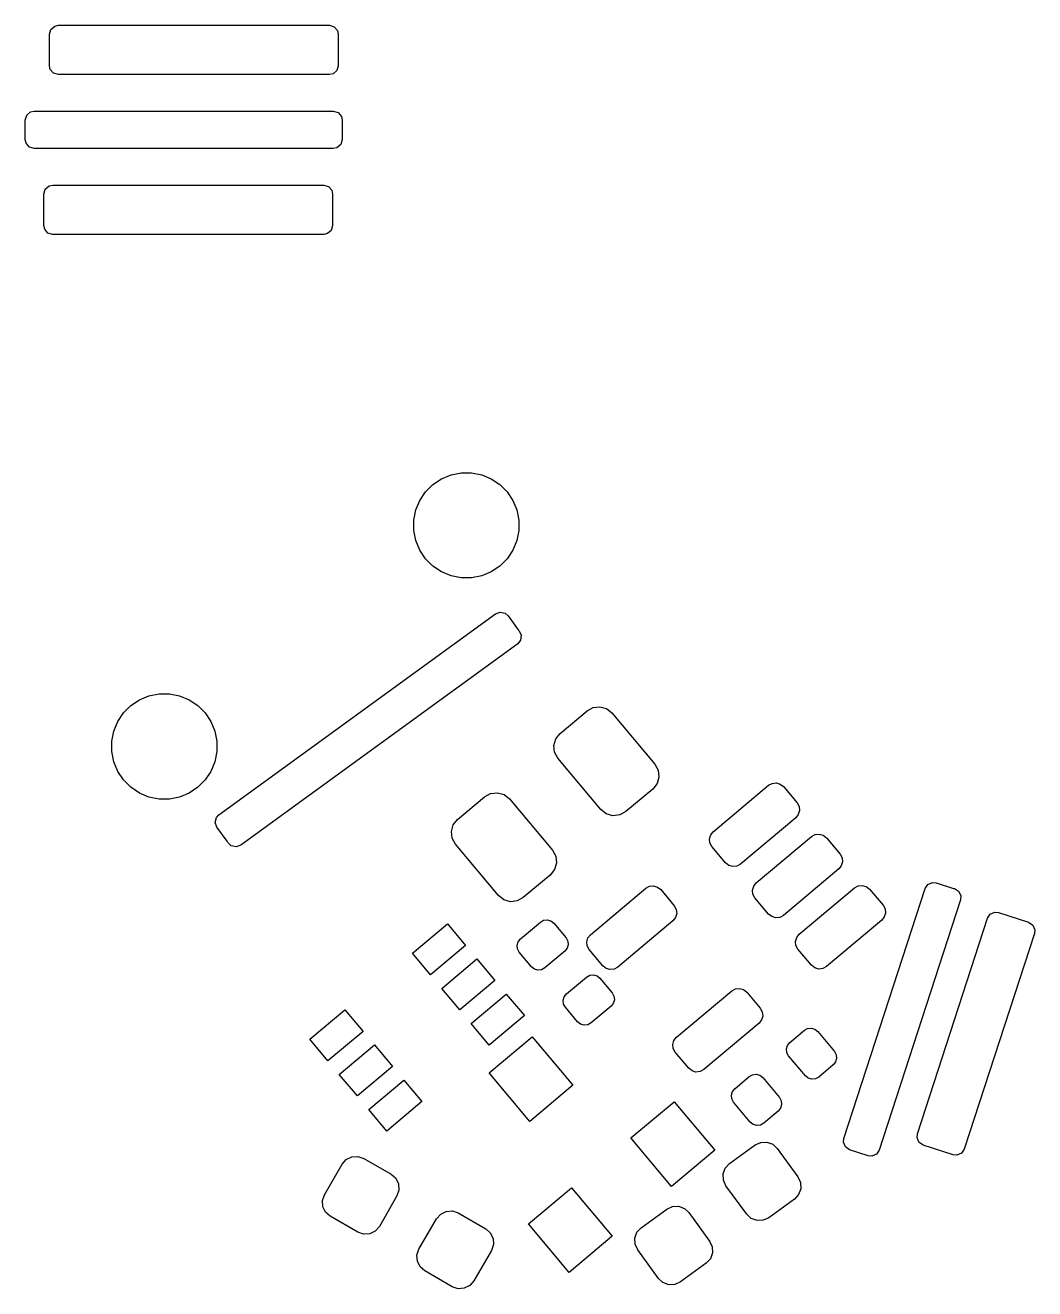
# Model space of a CAD drawing. Extents: x 113.4 to 164, y -133 to -82.
# Drawn here: x 139.23 to 153.56, y -130.99 to -113.05 of the extents above; entities that cross this region are included whole.
import ezdxf

# ---------------------------------------------------------------- set-up
doc = ezdxf.new("R2010")
doc.units = 0
doc.layers.add('BLACK', color=7, linetype='CONTINUOUS')

msp = doc.modelspace()

# ---------------------------------------------------------------- linework, layer by layer
at = {"layer": 'BLACK', "linetype": 'CONTINUOUS'}
for p, q in [((139.57, -113.172903), (139.590002, -113.104782)), ((139.57, -113.620904), (139.57, -113.172903)), ((139.590002, -113.104782), (139.643658, -113.058289)), ((139.643658, -113.058289), (139.696, -113.046903)), ((139.696, -113.046903), (143.544, -113.046906)), ((143.544, -113.046906), (143.612121, -113.066908)), ((143.612121, -113.066908), (143.658614, -113.120564)), ((143.658614, -113.120564), (143.67, -113.172906)), ((143.67, -113.172906), (143.67, -113.620905)), ((139.581386, -113.673246), (139.57, -113.620904)), ((139.627879, -113.726902), (139.581386, -113.673246)), ((139.696, -113.746904), (139.627879, -113.726902)), ((143.596342, -113.735519), (143.544, -113.746905)), ((143.649998, -113.689026), (143.596342, -113.735519)), ((143.67, -113.620905), (143.649998, -113.689026)), ((143.544, -113.746905), (139.696, -113.746904)), ((139.299273, -114.278298), (139.351634, -114.266903)), ((139.351634, -114.266903), (143.599724, -114.266903)), ((143.599724, -114.266903), (143.667845, -114.286905)), ((139.225634, -114.392923), (139.245625, -114.324799)), ((139.225679, -114.670923), (139.225634, -114.392923)), ((139.245625, -114.324799), (139.299273, -114.278298)), ((143.667845, -114.286905), (143.714338, -114.340561)), ((143.714338, -114.340561), (143.725724, -114.392944)), ((143.725724, -114.392944), (143.725633, -114.670944)), ((139.237065, -114.723245), (139.225679, -114.670923)), ((139.283558, -114.776901), (139.237065, -114.723245)), ((139.351679, -114.796903), (139.283558, -114.776901)), ((143.599633, -114.796903), (139.351679, -114.796903)), ((143.651938, -114.785534), (143.599633, -114.796903)), ((143.705609, -114.739058), (143.651938, -114.785534)), ((143.725633, -114.670944), (143.705609, -114.739058)), ((139.510002, -115.37478), (139.563658, -115.328287)), ((139.563658, -115.328287), (139.616, -115.316901)), ((139.616, -115.316901), (143.464, -115.316904)), ((143.464, -115.316904), (143.532121, -115.336906)), ((143.532121, -115.336906), (143.578614, -115.390562)), ((139.49, -115.442901), (139.510002, -115.37478)), ((139.49, -115.890902), (139.49, -115.442901)), ((143.578614, -115.390562), (143.59, -115.442904)), ((143.59, -115.442904), (143.59, -115.890903)), ((139.501386, -115.943244), (139.49, -115.890902)), ((139.547879, -115.9969), (139.501386, -115.943244)), ((139.616, -116.016902), (139.547879, -115.9969)), ((143.464, -116.016903), (139.616, -116.016902)), ((143.516342, -116.005517), (143.464, -116.016903)), ((143.569998, -115.959024), (143.516342, -116.005517)), ((143.59, -115.890903), (143.569998, -115.959024)), ((145.136452, -119.485462), (145.272286, -119.429198)), ((145.272286, -119.429198), (145.416487, -119.400514)), ((145.416487, -119.400514), (145.563513, -119.400514)), ((145.563513, -119.400514), (145.707714, -119.429198)), ((145.707714, -119.429198), (145.843548, -119.485462)), ((144.910242, -119.671108), (145.014205, -119.567145)), ((145.014205, -119.567145), (145.136452, -119.485462)), ((145.843548, -119.485462), (145.965795, -119.567145)), ((145.965795, -119.567145), (146.069758, -119.671108)), ((144.772295, -119.929189), (144.828559, -119.793355)), ((144.828559, -119.793355), (144.910242, -119.671108)), ((146.069758, -119.671108), (146.151441, -119.793355)), ((146.151441, -119.793355), (146.207705, -119.929189)), ((144.743611, -120.07339), (144.772295, -119.929189)), ((146.207705, -119.929189), (146.236389, -120.07339)), ((144.743611, -120.220416), (144.743611, -120.07339)), ((146.236389, -120.07339), (146.236389, -120.220416)), ((144.772295, -120.364617), (144.743611, -120.220416)), ((144.828559, -120.500451), (144.772295, -120.364617)), ((146.207705, -120.364617), (146.151441, -120.500451)), ((146.236389, -120.220416), (146.207705, -120.364617)), ((144.910242, -120.622698), (144.828559, -120.500451)), ((146.151441, -120.500451), (146.069758, -120.622698)), ((145.014205, -120.726661), (144.910242, -120.622698)), ((145.136452, -120.808344), (145.014205, -120.726661)), ((145.965795, -120.726661), (145.843548, -120.808344)), ((146.069758, -120.622698), (145.965795, -120.726661)), ((145.272286, -120.864608), (145.136452, -120.808344)), ((145.416487, -120.893292), (145.272286, -120.864608)), ((145.563513, -120.893292), (145.416487, -120.893292)), ((145.707714, -120.864608), (145.563513, -120.893292)), ((145.843548, -120.808344), (145.707714, -120.864608)), ((141.976184, -124.257375), (145.904526, -121.403267)), ((145.904526, -121.403267), (145.971394, -121.379408)), ((145.971394, -121.379408), (146.040545, -121.395489)), ((146.040545, -121.395489), (146.080484, -121.431088)), ((146.080484, -121.431088), (146.226629, -121.632014)), ((146.259339, -121.779358), (146.218051, -121.830594)), ((146.226629, -121.632014), (146.226629, -121.632015)), ((146.226629, -121.632015), (146.238026, -121.644794)), ((146.238026, -121.644794), (146.268439, -121.708947)), ((146.268439, -121.708947), (146.259339, -121.779358)), ((146.218051, -121.830594), (142.285431, -124.687807)), ((140.724205, -122.707145), (140.846452, -122.625462)), ((140.846452, -122.625462), (140.982286, -122.569198)), ((140.982286, -122.569198), (141.126487, -122.540514)), ((141.126487, -122.540514), (141.273513, -122.540514)), ((141.273513, -122.540514), (141.417714, -122.569198)), ((141.417714, -122.569198), (141.553548, -122.625462)), ((141.553548, -122.625462), (141.675795, -122.707145)), ((140.538559, -122.933355), (140.620242, -122.811108)), ((140.620242, -122.811108), (140.724205, -122.707145)), ((141.675795, -122.707145), (141.779758, -122.811108)), ((141.779758, -122.811108), (141.861441, -122.933355)), ((146.82021, -123.10157), (147.203232, -122.780176)), ((147.203232, -122.780176), (147.288753, -122.733258)), ((147.288753, -122.733258), (147.385718, -122.722638)), ((147.385718, -122.722638), (147.479366, -122.749934)), ((147.479366, -122.749934), (147.55544, -122.81099)), ((147.55544, -122.81099), (148.166088, -123.538732)), ((140.482295, -123.069189), (140.538559, -122.933355)), ((141.861441, -122.933355), (141.917705, -123.069189)), ((140.453611, -123.21339), (140.482295, -123.069189)), ((140.453611, -123.360416), (140.453611, -123.21339)), ((141.917705, -123.069189), (141.946389, -123.21339)), ((141.946389, -123.21339), (141.946389, -123.360416)), ((146.731858, -123.271292), (146.759154, -123.177644)), ((146.759154, -123.177644), (146.82021, -123.10157)), ((140.482295, -123.504617), (140.453611, -123.360416)), ((141.946389, -123.360416), (141.917705, -123.504617)), ((146.742477, -123.368257), (146.731858, -123.271292)), ((146.789396, -123.453778), (146.742477, -123.368257)), ((140.538559, -123.640451), (140.482295, -123.504617)), ((141.917705, -123.504617), (141.861441, -123.640451)), ((147.400044, -124.18152), (146.789396, -123.453778)), ((148.166088, -123.538732), (148.213007, -123.624253)), ((140.620242, -123.762698), (140.538559, -123.640451)), ((140.724205, -123.866661), (140.620242, -123.762698)), ((141.779758, -123.762698), (141.675795, -123.866661)), ((141.861441, -123.640451), (141.779758, -123.762698)), ((148.223626, -123.721218), (148.19633, -123.814866)), ((148.213007, -123.624253), (148.223626, -123.721218)), ((140.846452, -123.948344), (140.724205, -123.866661)), ((140.982286, -124.004608), (140.846452, -123.948344)), ((141.553548, -123.948344), (141.417714, -124.004608)), ((141.675795, -123.866661), (141.553548, -123.948344)), ((145.747748, -124.001472), (145.833269, -123.954554)), ((145.833269, -123.954554), (145.930234, -123.943934)), ((145.930234, -123.943934), (146.023882, -123.97123)), ((148.135274, -123.89094), (147.752252, -124.212334)), ((148.19633, -123.814866), (148.135274, -123.89094)), ((148.995293, -124.497605), (149.780488, -123.838748)), ((149.780488, -123.838748), (149.831801, -123.810597)), ((149.831801, -123.810597), (149.88998, -123.804226)), ((149.88998, -123.804226), (149.946169, -123.820603)), ((149.946169, -123.820603), (149.991813, -123.857237)), ((149.991813, -123.857237), (150.18465, -124.08705)), ((141.126487, -124.033292), (140.982286, -124.004608)), ((141.273513, -124.033292), (141.126487, -124.033292)), ((141.417714, -124.004608), (141.273513, -124.033292)), ((145.364726, -124.322866), (145.747748, -124.001472)), ((146.023882, -123.97123), (146.099956, -124.032286)), ((146.099956, -124.032286), (146.710604, -124.760028)), ((150.18465, -124.08705), (150.212801, -124.138362)), ((150.212801, -124.138362), (150.219172, -124.196541)), ((141.92444, -124.36632), (141.940622, -124.297192)), ((141.940622, -124.297192), (141.976184, -124.257375)), ((147.476118, -124.242576), (147.400044, -124.18152)), ((147.569766, -124.269872), (147.476118, -124.242576)), ((147.666731, -124.259252), (147.569766, -124.269872)), ((147.752252, -124.212334), (147.666731, -124.259252)), ((150.166161, -124.298375), (149.380966, -124.957232)), ((150.202795, -124.25273), (150.166161, -124.298375)), ((150.219172, -124.196541), (150.202795, -124.25273)), ((141.948201, -124.433223), (141.92444, -124.36632)), ((142.093138, -124.633326), (141.948201, -124.433223)), ((145.276374, -124.492588), (145.30367, -124.39894)), ((145.286993, -124.589553), (145.276374, -124.492588)), ((145.30367, -124.39894), (145.364726, -124.322866)), ((148.958659, -124.54325), (148.995293, -124.497605)), ((142.102661, -124.649577), (142.093138, -124.633326)), ((142.149412, -124.695585), (142.102661, -124.649577)), ((145.333912, -124.675074), (145.286993, -124.589553)), ((145.94456, -125.402816), (145.333912, -124.675074)), ((148.942282, -124.599439), (148.958659, -124.54325)), ((148.948653, -124.657618), (148.942282, -124.599439)), ((148.976804, -124.70893), (148.948653, -124.657618)), ((149.605942, -125.225347), (150.391137, -124.56649)), ((150.391137, -124.56649), (150.44245, -124.538339)), ((150.44245, -124.538339), (150.500629, -124.531968)), ((150.500629, -124.531968), (150.556818, -124.548345)), ((150.556818, -124.548345), (150.602462, -124.584979)), ((150.602462, -124.584979), (150.795299, -124.814792)), ((142.218563, -124.711666), (142.149412, -124.695585)), ((142.285431, -124.687807), (142.218563, -124.711666)), ((146.710604, -124.760028), (146.757523, -124.845549)), ((146.757523, -124.845549), (146.768142, -124.942514)), ((149.169641, -124.938743), (148.976804, -124.70893)), ((150.795299, -124.814792), (150.82345, -124.866104)), ((146.740846, -125.036162), (146.67979, -125.112236)), ((146.768142, -124.942514), (146.740846, -125.036162)), ((149.215285, -124.975377), (149.169641, -124.938743)), ((149.271474, -124.991754), (149.215285, -124.975377)), ((149.329653, -124.985383), (149.271474, -124.991754)), ((149.380966, -124.957232), (149.329653, -124.985383)), ((150.77681, -125.026117), (149.991615, -125.684974)), ((150.813444, -124.980472), (150.77681, -125.026117)), ((150.829821, -124.924283), (150.813444, -124.980472)), ((150.82345, -124.866104), (150.829821, -124.924283)), ((146.67979, -125.112236), (146.296768, -125.43363)), ((152.042583, -125.24482), (152.10798, -125.217183)), ((152.10798, -125.217183), (152.161034, -125.22245)), ((147.252542, -125.959947), (148.037737, -125.30109)), ((148.037737, -125.30109), (148.08905, -125.272939)), ((148.08905, -125.272939), (148.147229, -125.266568)), ((148.147229, -125.266568), (148.203418, -125.282945)), ((148.203418, -125.282945), (148.249062, -125.319579)), ((148.249062, -125.319579), (148.441899, -125.549392)), ((149.552931, -125.327181), (149.569308, -125.270992)), ((149.559302, -125.38536), (149.552931, -125.327181)), ((149.587453, -125.436672), (149.559302, -125.38536)), ((149.569308, -125.270992), (149.605942, -125.225347)), ((150.21659, -125.953089), (151.001785, -125.294232)), ((150.848978, -128.853631), (152.00251, -125.303426)), ((151.001785, -125.294232), (151.053098, -125.266081)), ((151.053098, -125.266081), (151.111277, -125.25971)), ((151.111277, -125.25971), (151.167466, -125.276087)), ((151.167466, -125.276087), (151.21311, -125.312721)), ((151.21311, -125.312721), (151.405947, -125.542534)), ((152.00251, -125.303426), (152.042583, -125.24482)), ((152.161034, -125.22245), (152.407613, -125.302011)), ((152.407613, -125.302011), (152.407638, -125.302018)), ((152.407638, -125.302018), (152.419019, -125.304991)), ((152.419019, -125.304991), (152.479875, -125.341558)), ((152.479875, -125.341558), (152.511301, -125.40522)), ((146.020634, -125.463872), (145.94456, -125.402816)), ((146.114282, -125.491168), (146.020634, -125.463872)), ((146.211247, -125.480548), (146.114282, -125.491168)), ((146.296768, -125.43363), (146.211247, -125.480548)), ((148.441899, -125.549392), (148.47005, -125.600704)), ((149.78029, -125.666485), (149.587453, -125.436672)), ((152.507013, -125.465838), (151.353069, -129.017312)), ((151.405947, -125.542534), (151.434098, -125.593846)), ((152.511301, -125.40522), (152.507013, -125.465838)), ((146.540344, -125.780472), (146.586524, -125.755136)), ((146.586524, -125.755136), (146.638886, -125.749403)), ((146.638886, -125.749403), (146.689456, -125.764142)), ((148.460044, -125.715072), (148.42341, -125.760717)), ((148.476421, -125.658883), (148.460044, -125.715072)), ((148.47005, -125.600704), (148.476421, -125.658883)), ((149.825934, -125.703119), (149.78029, -125.666485)), ((149.882123, -125.719496), (149.825934, -125.703119)), ((149.940302, -125.713125), (149.882123, -125.719496)), ((149.991615, -125.684974), (149.940302, -125.713125)), ((151.387458, -125.753859), (150.602263, -126.412716)), ((151.424092, -125.708214), (151.387458, -125.753859)), ((151.440469, -125.652025), (151.424092, -125.708214)), ((151.434098, -125.593846), (151.440469, -125.652025)), ((151.894293, -128.787683), (152.888959, -125.726415)), ((152.888959, -125.726415), (152.929032, -125.667809)), ((152.929032, -125.667809), (152.994429, -125.640172)), ((152.994429, -125.640172), (153.047728, -125.645518)), ((153.047728, -125.645518), (153.473805, -125.783958)), ((144.722408, -126.224023), (145.220337, -125.806211)), ((145.220337, -125.806211), (145.477452, -126.112629)), ((146.256907, -126.018304), (146.540344, -125.780472)), ((146.689456, -125.764142), (146.730536, -125.797112)), ((146.730536, -125.797112), (146.904089, -126.003944)), ((148.42341, -125.760717), (147.638215, -126.419574)), ((153.473805, -125.783958), (153.532411, -125.824031)), ((153.532411, -125.824031), (153.560048, -125.889428)), ((153.560048, -125.889428), (153.554702, -125.942727)), ((145.477452, -126.112629), (144.979523, -126.530441)), ((146.209198, -126.109954), (146.223937, -126.059383)), ((146.214932, -126.162315), (146.209198, -126.109954)), ((146.223937, -126.059383), (146.256907, -126.018304)), ((146.904089, -126.003944), (146.929424, -126.050125)), ((146.935158, -126.102486), (146.920419, -126.153057)), ((146.929424, -126.050125), (146.935158, -126.102486)), ((147.199531, -126.061781), (147.215908, -126.005592)), ((147.205902, -126.11996), (147.199531, -126.061781)), ((147.215908, -126.005592), (147.252542, -125.959947)), ((150.163579, -126.054923), (150.179956, -125.998734)), ((150.16995, -126.113102), (150.163579, -126.054923)), ((150.198101, -126.164414), (150.16995, -126.113102)), ((150.179956, -125.998734), (150.21659, -125.953089)), ((153.554702, -125.942727), (152.560033, -129.003991)), ((144.979523, -126.530441), (144.722408, -126.224023)), ((146.240267, -126.208496), (146.214932, -126.162315)), ((146.41382, -126.415328), (146.240267, -126.208496)), ((146.887449, -126.194136), (146.604012, -126.431968)), ((146.920419, -126.153057), (146.887449, -126.194136)), ((147.234053, -126.171272), (147.205902, -126.11996)), ((147.42689, -126.401085), (147.234053, -126.171272)), ((150.390938, -126.394227), (150.198101, -126.164414)), ((145.14022, -126.721952), (145.638149, -126.30414)), ((145.638149, -126.30414), (145.895264, -126.610558)), ((146.4549, -126.448298), (146.41382, -126.415328)), ((146.50547, -126.463037), (146.4549, -126.448298)), ((146.557832, -126.457304), (146.50547, -126.463037)), ((146.604012, -126.431968), (146.557832, -126.457304)), ((147.472534, -126.437719), (147.42689, -126.401085)), ((147.528723, -126.454096), (147.472534, -126.437719)), ((147.586902, -126.447725), (147.528723, -126.454096)), ((147.638215, -126.419574), (147.586902, -126.447725)), ((150.436582, -126.430861), (150.390938, -126.394227)), ((150.492771, -126.447238), (150.436582, -126.430861)), ((150.55095, -126.440867), (150.492771, -126.447238)), ((150.602263, -126.412716), (150.55095, -126.440867)), ((145.895264, -126.610558), (145.397335, -127.02837)), ((146.912551, -126.79967), (147.195988, -126.561838)), ((147.195988, -126.561838), (147.242168, -126.536502)), ((147.242168, -126.536502), (147.29453, -126.530769)), ((147.29453, -126.530769), (147.3451, -126.545508)), ((147.3451, -126.545508), (147.38618, -126.578478)), ((147.38618, -126.578478), (147.559733, -126.78531)), ((145.397335, -127.02837), (145.14022, -126.721952)), ((145.558032, -127.219881), (146.055961, -126.802069)), ((146.055961, -126.802069), (146.313076, -127.108487)), ((146.879581, -126.840749), (146.912551, -126.79967)), ((147.559733, -126.78531), (147.585068, -126.831491)), ((147.585068, -126.831491), (147.590802, -126.883852)), ((148.473839, -127.415431), (149.259034, -126.756574)), ((149.259034, -126.756574), (149.310347, -126.728423)), ((149.310347, -126.728423), (149.368526, -126.722052)), ((149.368526, -126.722052), (149.424715, -126.738429)), ((149.424715, -126.738429), (149.470359, -126.775063)), ((149.470359, -126.775063), (149.663196, -127.004876)), ((146.864842, -126.89132), (146.879581, -126.840749)), ((146.870576, -126.943681), (146.864842, -126.89132)), ((146.895911, -126.989862), (146.870576, -126.943681)), ((147.069464, -127.196694), (146.895911, -126.989862)), ((147.543093, -126.975502), (147.259656, -127.213334)), ((147.576063, -126.934423), (147.543093, -126.975502)), ((147.590802, -126.883852), (147.576063, -126.934423)), ((149.663196, -127.004876), (149.691347, -127.056188)), ((143.266924, -127.445319), (143.764853, -127.027507)), ((143.764853, -127.027507), (144.021968, -127.333925)), ((146.313076, -127.108487), (145.815147, -127.526299)), ((149.681341, -127.170556), (149.644707, -127.216201)), ((149.697718, -127.114367), (149.681341, -127.170556)), ((149.691347, -127.056188), (149.697718, -127.114367)), ((144.021968, -127.333925), (143.524039, -127.751737)), ((145.815147, -127.526299), (145.558032, -127.219881)), ((147.110544, -127.229664), (147.069464, -127.196694)), ((147.161114, -127.244403), (147.110544, -127.229664)), ((147.213476, -127.23867), (147.161114, -127.244403)), ((147.259656, -127.213334), (147.213476, -127.23867)), ((149.644707, -127.216201), (148.859512, -127.875058)), ((150.081575, -127.490723), (150.288407, -127.31717)), ((150.288407, -127.31717), (150.334588, -127.291835)), ((150.334588, -127.291835), (150.386949, -127.286101)), ((150.386949, -127.286101), (150.43752, -127.30084)), ((150.43752, -127.30084), (150.478599, -127.33381)), ((150.478599, -127.33381), (150.716431, -127.617247)), ((143.524039, -127.751737), (143.266924, -127.445319)), ((143.684736, -127.943248), (144.182665, -127.525436)), ((144.182665, -127.525436), (144.43978, -127.831854)), ((145.81154, -127.923254), (146.424375, -127.409024)), ((146.424375, -127.409024), (147.002884, -128.098464)), ((148.420828, -127.517265), (148.437205, -127.461076)), ((148.427199, -127.575444), (148.420828, -127.517265)), ((148.437205, -127.461076), (148.473839, -127.415431)), ((150.033866, -127.582373), (150.048605, -127.531803)), ((150.048605, -127.531803), (150.081575, -127.490723)), ((148.45535, -127.626756), (148.427199, -127.575444)), ((148.648187, -127.856569), (148.45535, -127.626756)), ((150.039599, -127.634735), (150.033866, -127.582373)), ((150.064935, -127.680915), (150.039599, -127.634735)), ((150.302767, -127.964352), (150.064935, -127.680915)), ((150.716431, -127.617247), (150.741767, -127.663427)), ((150.7475, -127.715789), (150.732761, -127.766359)), ((150.741767, -127.663427), (150.7475, -127.715789)), ((144.43978, -127.831854), (143.941851, -128.249666)), ((148.693831, -127.893203), (148.648187, -127.856569)), ((148.75002, -127.90958), (148.693831, -127.893203)), ((148.808199, -127.903209), (148.75002, -127.90958)), ((148.859512, -127.875058), (148.808199, -127.903209)), ((150.699791, -127.807439), (150.492959, -127.980992)), ((150.732761, -127.766359), (150.699791, -127.807439)), ((143.941851, -128.249666), (143.684736, -127.943248)), ((144.102548, -128.441177), (144.600477, -128.023365)), ((144.600477, -128.023365), (144.857592, -128.329783)), ((146.390049, -128.612694), (145.81154, -127.923254)), ((149.300209, -128.146367), (149.507041, -127.972814)), ((149.507041, -127.972814), (149.553222, -127.947479)), ((149.553222, -127.947479), (149.605583, -127.941745)), ((149.605583, -127.941745), (149.656154, -127.956484)), ((149.656154, -127.956484), (149.697233, -127.989454)), ((149.697233, -127.989454), (149.935065, -128.272891)), ((150.343846, -127.997322), (150.302767, -127.964352)), ((150.394417, -128.012061), (150.343846, -127.997322)), ((150.446778, -128.006327), (150.394417, -128.012061)), ((150.492959, -127.980992), (150.446778, -128.006327)), ((147.002884, -128.098464), (146.390049, -128.612694)), ((149.2525, -128.238017), (149.267239, -128.187447)), ((149.258233, -128.290379), (149.2525, -128.238017)), ((149.267239, -128.187447), (149.300209, -128.146367)), ((144.359663, -128.747595), (144.102548, -128.441177)), ((144.857592, -128.329783), (144.359663, -128.747595)), ((147.824858, -128.844694), (148.437693, -128.330464)), ((148.437693, -128.330464), (149.016202, -129.019904)), ((149.283569, -128.336559), (149.258233, -128.290379)), ((149.521401, -128.619996), (149.283569, -128.336559)), ((149.951395, -128.422003), (149.918425, -128.463083)), ((149.935065, -128.272891), (149.960401, -128.319071)), ((149.966134, -128.371433), (149.951395, -128.422003)), ((149.960401, -128.319071), (149.966134, -128.371433)), ((149.56248, -128.652966), (149.521401, -128.619996)), ((149.918425, -128.463083), (149.711593, -128.636636)), ((149.613051, -128.667705), (149.56248, -128.652966)), ((149.665412, -128.661971), (149.613051, -128.667705)), ((149.711593, -128.636636), (149.665412, -128.661971)), ((151.888947, -128.840983), (151.894293, -128.787683)), ((148.403367, -129.534134), (147.824858, -128.844694)), ((149.225761, -129.209338), (149.589819, -128.944834)), ((149.589819, -128.944834), (149.669545, -128.90808)), ((149.669545, -128.90808), (149.757268, -128.904633)), ((149.757268, -128.904633), (149.839633, -128.935019)), ((149.839633, -128.935019), (149.904099, -128.994611)), ((150.843638, -128.906976), (150.848978, -128.853631)), ((150.871299, -128.972363), (150.843638, -128.906976)), ((150.929919, -129.012414), (150.871299, -128.972363)), ((151.916585, -128.906379), (151.888947, -128.840983)), ((151.975191, -128.946452), (151.916585, -128.906379)), ((152.401265, -129.084888), (151.975191, -128.946452)), ((143.724119, -129.217897), (143.782003, -129.151892)), ((143.782003, -129.151892), (143.86074, -129.113063)), ((143.86074, -129.113063), (143.948343, -129.107321)), ((143.948343, -129.107321), (144.031474, -129.135541)), ((144.031474, -129.135541), (144.421186, -129.360541)), ((149.016202, -129.019904), (148.403367, -129.534134)), ((149.904099, -128.994611), (150.197992, -129.39912)), ((151.194344, -129.098223), (150.929919, -129.012414)), ((151.247599, -129.103555), (151.194344, -129.098223)), ((151.312996, -129.075918), (151.247599, -129.103555)), ((151.353069, -129.017312), (151.312996, -129.075918)), ((152.454563, -129.090234), (152.401265, -129.084888)), ((152.519959, -129.062597), (152.454563, -129.090234)), ((152.560033, -129.003991), (152.519959, -129.062597)), ((143.474119, -129.650909), (143.724119, -129.217897)), ((149.135783, -129.356169), (149.166169, -129.273804)), ((149.166169, -129.273804), (149.225761, -129.209338)), ((144.421186, -129.360541), (144.48719, -129.418425)), ((144.48719, -129.418425), (144.526019, -129.497162)), ((144.526019, -129.497162), (144.531761, -129.584765)), ((149.139229, -129.443892), (149.135783, -129.356169)), ((149.175984, -129.523618), (149.139229, -129.443892)), ((149.469877, -129.928127), (149.175984, -129.523618)), ((150.197992, -129.39912), (150.234747, -129.478846)), ((150.234747, -129.478846), (150.238193, -129.566569)), ((143.445899, -129.734041), (143.474119, -129.650909)), ((144.503541, -129.667897), (144.253541, -130.100909)), ((144.531761, -129.584765), (144.503541, -129.667897)), ((146.369373, -130.065991), (146.982208, -129.551761)), ((146.982208, -129.551761), (147.560717, -130.241201)), ((150.207807, -129.648934), (150.148215, -129.7134)), ((150.238193, -129.566569), (150.207807, -129.648934)), ((143.451641, -129.821644), (143.445899, -129.734041)), ((143.49047, -129.900381), (143.451641, -129.821644)), ((145.20308, -129.888063), (145.290683, -129.882321)), ((145.290683, -129.882321), (145.373814, -129.910541)), ((147.971785, -130.120406), (148.335843, -129.855902)), ((148.335843, -129.855902), (148.415569, -129.819148)), ((148.415569, -129.819148), (148.503292, -129.815701)), ((148.503292, -129.815701), (148.585657, -129.846087)), ((148.585657, -129.846087), (148.650123, -129.905679)), ((150.148215, -129.7134), (149.784157, -129.977904)), ((143.556474, -129.958265), (143.49047, -129.900381)), ((143.946186, -130.183265), (143.556474, -129.958265)), ((144.816459, -130.425909), (145.066459, -129.992897)), ((145.066459, -129.992897), (145.124343, -129.926892)), ((145.124343, -129.926892), (145.20308, -129.888063)), ((145.373814, -129.910541), (145.763526, -130.135541)), ((148.650123, -129.905679), (148.944016, -130.310188)), ((149.534343, -129.987719), (149.469877, -129.928127)), ((149.616708, -130.018105), (149.534343, -129.987719)), ((149.704431, -130.014658), (149.616708, -130.018105)), ((149.784157, -129.977904), (149.704431, -130.014658)), ((144.029317, -130.211485), (143.946186, -130.183265)), ((144.11692, -130.205743), (144.029317, -130.211485)), ((144.195657, -130.166914), (144.11692, -130.205743)), ((144.253541, -130.100909), (144.195657, -130.166914)), ((145.763526, -130.135541), (145.82953, -130.193425)), ((145.82953, -130.193425), (145.868359, -130.272162)), ((146.947882, -130.755431), (146.369373, -130.065991)), ((147.560717, -130.241201), (146.947882, -130.755431)), ((147.881807, -130.267237), (147.912193, -130.184872)), ((147.912193, -130.184872), (147.971785, -130.120406)), ((145.874101, -130.359765), (145.845881, -130.442897)), ((145.868359, -130.272162), (145.874101, -130.359765)), ((147.885253, -130.35496), (147.881807, -130.267237)), ((147.922008, -130.434686), (147.885253, -130.35496)), ((148.944016, -130.310188), (148.980771, -130.389914)), ((148.980771, -130.389914), (148.984217, -130.477637)), ((144.788239, -130.509041), (144.816459, -130.425909)), ((144.793981, -130.596644), (144.788239, -130.509041)), ((144.83281, -130.675381), (144.793981, -130.596644)), ((145.845881, -130.442897), (145.595881, -130.875909)), ((148.215901, -130.839195), (147.922008, -130.434686)), ((148.953831, -130.560002), (148.894239, -130.624468)), ((148.984217, -130.477637), (148.953831, -130.560002)), ((144.898814, -130.733265), (144.83281, -130.675381)), ((145.288526, -130.958265), (144.898814, -130.733265)), ((148.894239, -130.624468), (148.530181, -130.888972)), ((145.371657, -130.986485), (145.288526, -130.958265)), ((145.537997, -130.941914), (145.45926, -130.980743)), ((145.595881, -130.875909), (145.537997, -130.941914)), ((148.280367, -130.898787), (148.215901, -130.839195)), ((148.362732, -130.929173), (148.280367, -130.898787)), ((148.450455, -130.925726), (148.362732, -130.929173)), ((148.530181, -130.888972), (148.450455, -130.925726)), ((145.45926, -130.980743), (145.371657, -130.986485))]:
    msp.add_line(p, q, dxfattribs=at)

doc.saveas('drawing.dxf')
